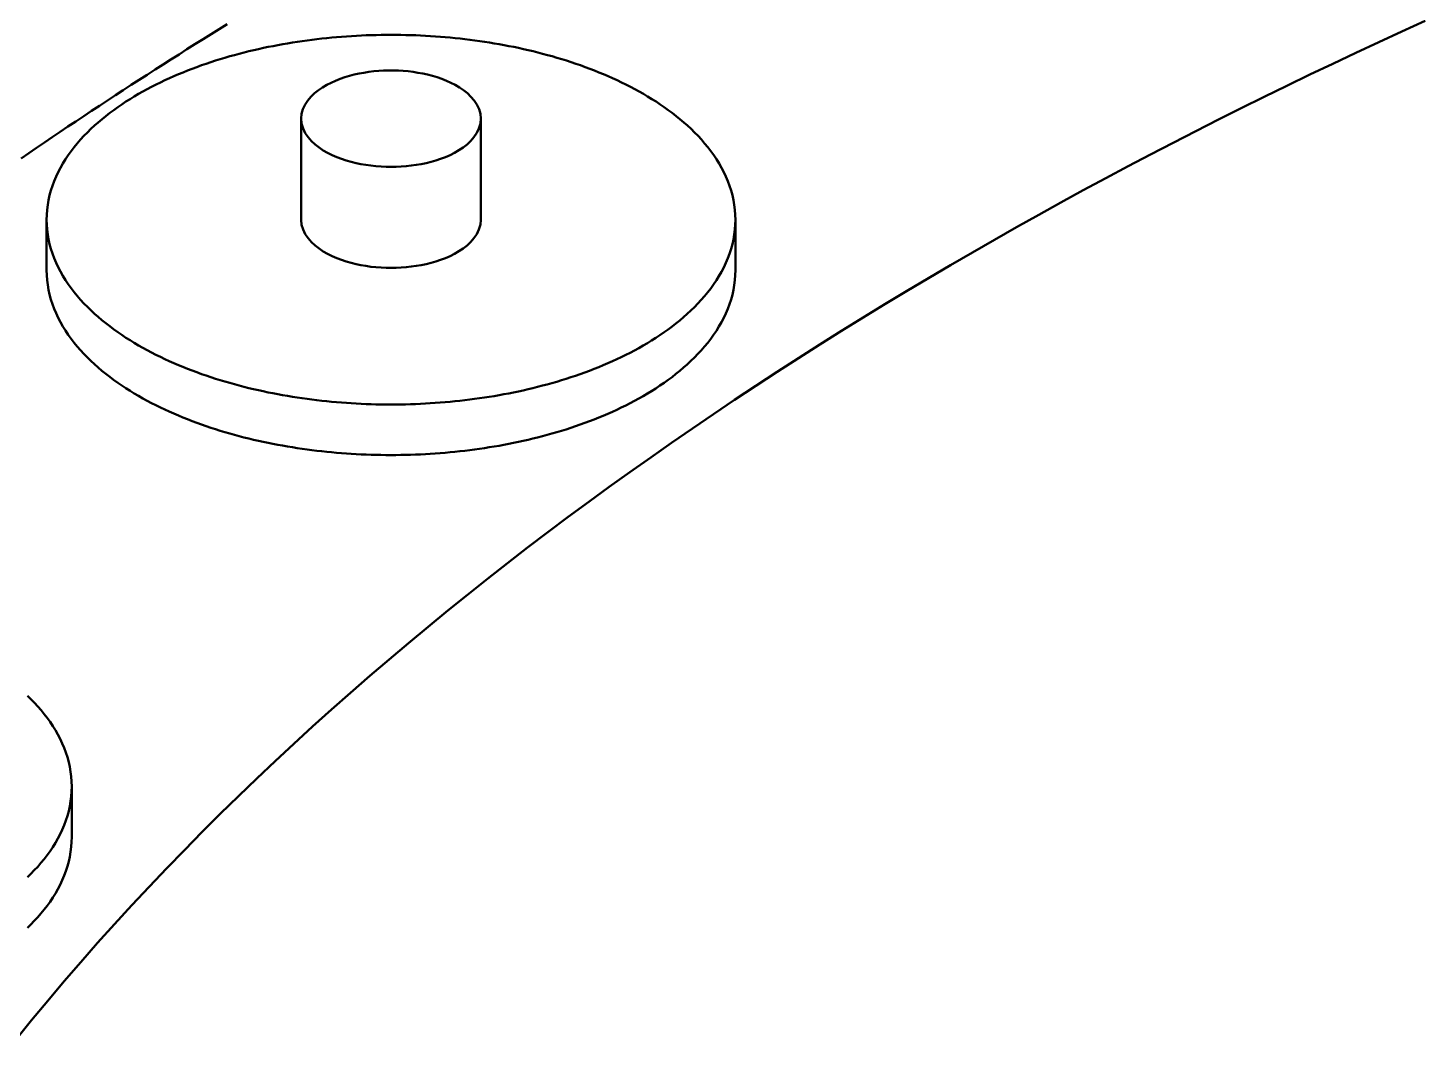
# Model space of a CAD drawing. Header units: millimetres. Extents: x 0 to 841, y 0 to 594.
# Drawn here: x 220.62 to 254.64, y 371.18 to 395.83 of the extents above; entities that cross this region are included whole.
import ezdxf

# ---------------------------------------------------------------- set-up
doc = ezdxf.new("R2010")
doc.units = ezdxf.units.MM
doc.layers.add('VIS', color=7, linetype='CONTINUOUS', lineweight=50)

msp = doc.modelspace()

# ---------------------------------------------------------------- linework, layer by layer
at = {"layer": 'VIS'}
for points in [[(254.638, 396.004), (254.075, 395.747), (253.512, 395.488), (252.951, 395.226), (252.391, 394.961), (251.832, 394.694), (251.274, 394.425), (250.718, 394.152), (250.163, 393.877), (249.609, 393.6), (249.057, 393.319), (248.506, 393.036), (247.956, 392.75), (247.408, 392.462), (246.862, 392.17), (246.317, 391.876), (245.773, 391.579), (245.231, 391.28), (244.691, 390.977), (244.152, 390.671), (243.615, 390.363), (243.079, 390.051), (242.545, 389.737), (242.013, 389.42), (241.483, 389.1), (240.955, 388.776), (240.429, 388.45), (239.904, 388.12), (239.381, 387.788), (238.861, 387.452), (238.342, 387.114), (237.826, 386.772), (237.311, 386.426), (236.799, 386.078), (236.289, 385.727), (235.782, 385.372), (235.276, 385.014), (234.773, 384.652), (234.273, 384.287), (233.775, 383.919), (233.279, 383.548), (232.786, 383.173), (232.296, 382.794), (231.808, 382.412), (231.323, 382.027), (230.841, 381.638), (230.362, 381.245), (229.886, 380.849), (229.412, 380.45), (228.942, 380.046), (228.475, 379.639), (228.012, 379.229), (227.551, 378.814), (227.094, 378.396), (226.641, 377.974), (226.191, 377.548), (225.745, 377.119), (225.302, 376.685), (224.863, 376.248), (224.429, 375.807), (223.998, 375.362), (223.571, 374.913), (223.149, 374.46), (222.73, 374.003), (222.316, 373.543), (221.907, 373.078), (221.502, 372.609), (221.102, 372.136), (220.707, 371.659), (220.317, 371.178)], [(254.638, 396.004), (254.075, 395.747), (253.512, 395.488), (252.951, 395.226), (252.391, 394.961), (251.832, 394.694), (251.274, 394.425), (250.718, 394.152), (250.163, 393.877), (249.609, 393.6), (249.057, 393.319), (248.506, 393.036), (247.956, 392.75), (247.408, 392.462), (246.862, 392.17), (246.317, 391.876), (245.773, 391.579), (245.231, 391.28), (244.691, 390.977), (244.152, 390.671), (243.615, 390.363), (243.079, 390.051), (242.545, 389.737), (242.013, 389.42), (241.483, 389.1), (240.955, 388.776), (240.429, 388.45), (239.904, 388.12), (239.381, 387.788), (238.861, 387.452), (238.342, 387.114), (237.826, 386.772), (237.311, 386.426), (236.799, 386.078), (236.289, 385.727), (235.782, 385.372), (235.276, 385.014), (234.773, 384.652), (234.273, 384.287), (233.775, 383.919), (233.279, 383.548), (232.786, 383.173), (232.296, 382.794), (231.808, 382.412), (231.323, 382.027), (230.841, 381.638), (230.362, 381.245), (229.886, 380.849), (229.412, 380.45), (228.942, 380.046), (228.475, 379.639), (228.012, 379.229), (227.551, 378.814), (227.094, 378.396), (226.641, 377.974), (226.191, 377.548), (225.745, 377.119), (225.302, 376.685), (224.863, 376.248), (224.429, 375.807), (223.998, 375.362), (223.571, 374.913), (223.149, 374.46), (222.73, 374.003), (222.316, 373.543), (221.907, 373.078), (221.502, 372.609), (221.102, 372.136), (220.707, 371.659), (220.317, 371.178)], [(225.469, 395.921), (225.273, 395.8), (225.077, 395.678), (224.882, 395.556), (224.686, 395.434), (224.491, 395.311), (224.297, 395.188), (224.102, 395.065), (223.908, 394.941), (223.714, 394.817), (223.52, 394.693), (223.326, 394.568), (223.133, 394.442), (222.94, 394.317), (222.747, 394.191), (222.554, 394.065), (222.362, 393.938), (222.169, 393.811), (221.978, 393.683), (221.786, 393.555), (221.594, 393.427), (221.403, 393.298), (221.212, 393.169), (221.022, 393.04), (220.831, 392.91), (220.641, 392.78), (220.452, 392.65)], [(237.845, 391.161), (237.842, 391.282), (237.833, 391.402), (237.818, 391.521), (237.797, 391.64), (237.771, 391.757), (237.739, 391.873), (237.702, 391.988), (237.66, 392.101), (237.613, 392.211), (237.562, 392.32), (237.506, 392.427), (237.447, 392.532), (237.383, 392.634), (237.316, 392.734), (237.246, 392.832), (237.173, 392.927), (237.096, 393.02), (237.017, 393.111), (236.936, 393.2), (236.852, 393.286), (236.766, 393.37), (236.678, 393.452), (236.588, 393.532), (236.496, 393.61), (236.402, 393.686), (236.307, 393.76), (236.21, 393.831), (236.113, 393.901), (236.013, 393.97), (235.913, 394.036), (235.811, 394.1), (235.708, 394.163), (235.605, 394.224), (235.5, 394.284), (235.394, 394.342), (235.288, 394.398), (235.181, 394.452), (235.073, 394.506), (234.964, 394.557), (234.855, 394.608), (234.745, 394.656), (234.634, 394.704), (234.523, 394.75), (234.411, 394.795), (234.299, 394.838), (234.186, 394.88), (234.073, 394.921), (233.959, 394.96), (233.845, 394.999), (233.73, 395.036), (233.615, 395.072), (233.5, 395.106), (233.384, 395.14), (233.268, 395.172), (233.152, 395.203), (233.035, 395.233), (232.919, 395.262), (232.802, 395.29), (232.684, 395.317), (232.567, 395.343), (232.449, 395.368), (232.331, 395.391), (232.212, 395.414), (232.094, 395.435), (231.975, 395.456), (231.857, 395.475), (231.738, 395.494), (231.619, 395.512), (231.499, 395.528), (231.38, 395.544), (231.26, 395.558), (231.141, 395.572), (231.021, 395.585), (230.901, 395.596), (230.781, 395.607), (230.661, 395.617), (230.541, 395.626), (230.421, 395.634), (230.301, 395.641), (230.181, 395.647), (230.06, 395.652), (229.94, 395.656), (229.82, 395.659), (229.699, 395.662), (229.579, 395.663), (229.459, 395.663), (229.338, 395.663), (229.218, 395.662), (229.098, 395.659), (228.977, 395.656), (228.857, 395.652), (228.737, 395.647), (228.616, 395.641), (228.496, 395.634), (228.376, 395.626), (228.256, 395.617), (228.136, 395.607), (228.016, 395.596), (227.896, 395.585), (227.777, 395.572), (227.657, 395.558), (227.537, 395.544), (227.418, 395.528), (227.299, 395.512), (227.18, 395.494), (227.061, 395.475), (226.942, 395.456), (226.823, 395.435), (226.705, 395.414), (226.587, 395.391), (226.469, 395.368), (226.351, 395.343), (226.233, 395.317), (226.116, 395.29), (225.999, 395.262), (225.882, 395.233), (225.765, 395.203), (225.649, 395.172), (225.533, 395.14), (225.417, 395.106), (225.302, 395.072), (225.187, 395.036), (225.073, 394.999), (224.959, 394.96), (224.845, 394.921), (224.732, 394.88), (224.619, 394.838), (224.507, 394.795), (224.395, 394.75), (224.283, 394.704), (224.173, 394.656), (224.063, 394.608), (223.953, 394.557), (223.845, 394.506), (223.737, 394.452), (223.629, 394.398), (223.523, 394.342), (223.417, 394.284), (223.313, 394.224), (223.209, 394.163), (223.106, 394.1), (223.005, 394.036), (222.904, 393.97), (222.805, 393.901), (222.707, 393.831), (222.61, 393.76), (222.515, 393.686), (222.422, 393.61), (222.33, 393.532), (222.24, 393.452), (222.152, 393.37), (222.066, 393.286), (221.982, 393.2), (221.9, 393.111), (221.821, 393.02), (221.745, 392.927), (221.671, 392.832), (221.601, 392.734), (221.534, 392.634), (221.471, 392.532), (221.411, 392.427), (221.356, 392.32), (221.304, 392.211), (221.257, 392.101), (221.215, 391.988), (221.178, 391.873), (221.147, 391.757), (221.12, 391.64), (221.1, 391.521), (221.085, 391.402), (221.076, 391.282), (221.073, 391.161)], [(231.646, 393.622), (231.635, 393.741), (231.602, 393.857), (231.551, 393.965), (231.485, 394.065), (231.407, 394.156), (231.32, 394.239), (231.226, 394.314), (231.127, 394.382), (231.024, 394.443), (230.917, 394.497), (230.807, 394.547), (230.696, 394.591), (230.582, 394.63), (230.467, 394.664), (230.351, 394.694), (230.234, 394.72), (230.116, 394.742), (229.997, 394.76), (229.878, 394.775), (229.759, 394.785), (229.639, 394.792), (229.519, 394.796), (229.399, 394.796), (229.279, 394.792), (229.159, 394.785), (229.039, 394.775), (228.92, 394.76), (228.801, 394.742), (228.683, 394.72), (228.566, 394.694), (228.45, 394.664), (228.335, 394.63), (228.222, 394.591), (228.11, 394.547), (228, 394.497), (227.894, 394.443), (227.79, 394.382), (227.691, 394.314), (227.597, 394.239), (227.511, 394.156), (227.433, 394.065), (227.366, 393.965), (227.315, 393.857), (227.282, 393.741), (227.271, 393.622)], [(227.271, 393.622), (227.283, 393.5), (227.317, 393.382), (227.371, 393.272), (227.44, 393.17), (227.52, 393.077), (227.61, 392.994), (227.707, 392.918), (227.81, 392.85), (227.916, 392.789), (228.026, 392.734), (228.139, 392.685), (228.254, 392.642), (228.37, 392.603), (228.488, 392.569), (228.608, 392.54), (228.728, 392.515), (228.849, 392.494), (228.971, 392.477), (229.093, 392.464), (229.216, 392.455), (229.338, 392.449), (229.461, 392.447), (229.584, 392.449), (229.707, 392.455), (229.829, 392.464), (229.951, 392.478), (230.073, 392.495), (230.194, 392.516), (230.314, 392.541), (230.434, 392.571), (230.552, 392.605), (230.668, 392.643), (230.783, 392.687), (230.896, 392.736), (231.006, 392.791)], [(227.271, 393.622), (227.271, 391.161)], [(231.006, 392.791), (231.112, 392.853), (231.213, 392.92), (231.31, 392.996), (231.399, 393.079), (231.479, 393.172), (231.547, 393.273), (231.601, 393.383), (231.635, 393.5), (231.646, 393.622)], [(231.646, 393.622), (231.646, 391.161)], [(221.073, 391.161), (221.076, 391.041), (221.085, 390.921), (221.1, 390.801), (221.12, 390.683), (221.147, 390.566), (221.178, 390.449), (221.215, 390.335), (221.257, 390.222), (221.304, 390.111), (221.355, 390.002), (221.411, 389.896), (221.47, 389.791), (221.534, 389.689), (221.601, 389.589), (221.671, 389.491), (221.744, 389.396), (221.821, 389.303), (221.9, 389.212), (221.981, 389.123), (222.065, 389.037), (222.151, 388.953), (222.239, 388.871), (222.329, 388.791), (222.421, 388.713), (222.514, 388.637), (222.609, 388.564), (222.706, 388.492), (222.804, 388.422), (222.903, 388.354), (223.003, 388.287), (223.105, 388.223), (223.208, 388.16), (223.311, 388.099), (223.416, 388.039), (223.521, 387.982), (223.628, 387.925), (223.735, 387.871), (223.843, 387.817), (223.952, 387.766), (224.061, 387.716), (224.171, 387.667), (224.282, 387.619), (224.393, 387.573), (224.504, 387.529), (224.617, 387.485), (224.729, 387.443), (224.843, 387.402), (224.956, 387.363), (225.07, 387.325), (225.185, 387.287), (225.3, 387.252), (225.415, 387.217), (225.531, 387.183), (225.646, 387.151), (225.763, 387.12), (225.879, 387.09), (225.996, 387.061), (226.113, 387.033), (226.23, 387.006), (226.348, 386.98), (226.466, 386.955), (226.584, 386.932), (226.702, 386.909), (226.82, 386.888), (226.939, 386.867), (227.058, 386.847), (227.176, 386.829), (227.295, 386.811), (227.415, 386.795), (227.534, 386.779), (227.653, 386.764), (227.773, 386.751), (227.893, 386.738), (228.012, 386.726), (228.132, 386.716), (228.252, 386.706), (228.372, 386.697), (228.492, 386.689), (228.612, 386.682), (228.733, 386.676), (228.853, 386.671), (228.973, 386.666), (229.093, 386.663), (229.214, 386.661), (229.334, 386.659), (229.454, 386.659), (229.575, 386.659), (229.695, 386.661), (229.815, 386.663), (229.936, 386.666), (230.056, 386.67), (230.176, 386.675), (230.296, 386.681), (230.416, 386.688), (230.537, 386.696), (230.657, 386.705), (230.777, 386.715), (230.896, 386.726), (231.016, 386.737), (231.136, 386.75), (231.255, 386.763), (231.375, 386.778), (231.494, 386.794), (231.613, 386.81), (231.732, 386.828), (231.851, 386.846), (231.97, 386.866), (232.089, 386.886), (232.207, 386.908), (232.325, 386.93), (232.443, 386.954), (232.561, 386.978), (232.679, 387.004), (232.796, 387.031), (232.913, 387.059), (233.03, 387.088), (233.146, 387.118), (233.263, 387.149), (233.379, 387.181), (233.494, 387.214), (233.609, 387.249), (233.724, 387.285), (233.839, 387.322), (233.953, 387.36), (234.067, 387.399), (234.18, 387.44), (234.293, 387.482), (234.405, 387.525), (234.517, 387.57), (234.628, 387.616), (234.739, 387.663), (234.849, 387.712), (234.958, 387.762), (235.067, 387.814), (235.175, 387.867), (235.282, 387.921), (235.388, 387.978)], [(221.073, 391.161), (221.073, 389.931)], [(227.271, 391.161), (227.283, 391.039), (227.317, 390.921), (227.371, 390.811), (227.44, 390.709), (227.52, 390.617), (227.61, 390.533), (227.707, 390.457), (227.81, 390.389), (227.916, 390.328), (228.026, 390.274), (228.139, 390.225), (228.254, 390.181), (228.37, 390.142), (228.488, 390.108), (228.608, 390.079), (228.728, 390.054), (228.849, 390.033), (228.971, 390.016), (229.093, 390.003), (229.216, 389.994), (229.338, 389.988), (229.461, 389.987), (229.584, 389.989), (229.707, 389.994), (229.829, 390.004), (229.951, 390.017), (230.073, 390.034), (230.194, 390.055), (230.314, 390.08), (230.434, 390.11), (230.552, 390.144), (230.668, 390.183), (230.783, 390.226), (230.896, 390.276), (231.006, 390.331)], [(231.006, 390.331), (231.112, 390.392), (231.213, 390.46), (231.31, 390.535), (231.399, 390.619), (231.479, 390.711), (231.547, 390.812), (231.601, 390.922), (231.635, 391.04), (231.646, 391.161)], [(235.388, 387.978), (235.494, 388.035), (235.599, 388.095), (235.703, 388.156), (235.806, 388.219), (235.908, 388.283), (236.009, 388.35), (236.108, 388.418), (236.206, 388.488), (236.303, 388.56), (236.398, 388.634), (236.492, 388.709), (236.584, 388.787), (236.674, 388.867), (236.763, 388.949), (236.849, 389.033), (236.933, 389.12), (237.015, 389.209), (237.094, 389.299), (237.171, 389.393), (237.244, 389.488), (237.315, 389.586), (237.382, 389.686), (237.445, 389.789), (237.505, 389.893), (237.561, 390), (237.612, 390.109), (237.659, 390.22), (237.702, 390.333), (237.739, 390.448), (237.771, 390.564), (237.797, 390.682), (237.818, 390.801), (237.833, 390.92), (237.842, 391.041), (237.845, 391.161)], [(237.845, 391.161), (237.845, 389.931)], [(221.073, 389.931), (221.076, 389.81), (221.085, 389.691), (221.1, 389.571), (221.12, 389.453), (221.147, 389.335), (221.178, 389.219), (221.215, 389.105), (221.257, 388.992), (221.304, 388.881), (221.355, 388.772), (221.411, 388.665), (221.47, 388.561), (221.534, 388.459), (221.601, 388.359), (221.671, 388.261), (221.744, 388.165), (221.821, 388.072), (221.9, 387.981), (221.981, 387.893), (222.065, 387.807), (222.151, 387.722), (222.239, 387.64), (222.329, 387.561), (222.421, 387.483), (222.514, 387.407), (222.609, 387.333), (222.706, 387.261), (222.804, 387.191), (222.903, 387.123), (223.003, 387.057), (223.105, 386.992), (223.208, 386.93), (223.311, 386.869), (223.416, 386.809), (223.521, 386.751), (223.628, 386.695), (223.735, 386.64), (223.843, 386.587), (223.952, 386.535), (224.061, 386.485), (224.171, 386.436), (224.282, 386.389), (224.393, 386.343), (224.504, 386.298), (224.617, 386.255), (224.729, 386.213), (224.843, 386.172), (224.956, 386.132), (225.07, 386.094), (225.185, 386.057), (225.3, 386.021), (225.415, 385.986), (225.531, 385.953), (225.646, 385.921), (225.763, 385.889), (225.879, 385.859), (225.996, 385.83), (226.113, 385.802), (226.23, 385.775), (226.348, 385.75), (226.466, 385.725), (226.584, 385.701), (226.702, 385.679), (226.82, 385.657), (226.939, 385.637), (227.058, 385.617), (227.176, 385.598), (227.295, 385.581), (227.415, 385.564), (227.534, 385.549), (227.653, 385.534), (227.773, 385.52), (227.893, 385.508), (228.012, 385.496), (228.132, 385.485), (228.252, 385.475), (228.372, 385.466), (228.492, 385.458), (228.612, 385.451), (228.733, 385.445), (228.853, 385.44), (228.973, 385.436), (229.093, 385.433), (229.214, 385.43), (229.334, 385.429), (229.454, 385.428), (229.575, 385.429), (229.695, 385.43), (229.815, 385.433), (229.936, 385.436), (230.056, 385.44), (230.176, 385.445), (230.296, 385.451), (230.416, 385.458), (230.537, 385.466), (230.657, 385.475), (230.777, 385.484), (230.896, 385.495), (231.016, 385.507), (231.136, 385.519), (231.255, 385.533), (231.375, 385.548), (231.494, 385.563), (231.613, 385.58), (231.732, 385.597), (231.851, 385.616), (231.97, 385.635), (232.089, 385.656), (232.207, 385.677), (232.325, 385.7), (232.443, 385.723), (232.561, 385.748), (232.679, 385.774), (232.796, 385.8), (232.913, 385.828), (233.03, 385.857), (233.146, 385.887), (233.263, 385.918), (233.379, 385.951), (233.494, 385.984), (233.609, 386.019), (233.724, 386.054), (233.839, 386.091), (233.953, 386.13), (234.067, 386.169), (234.18, 386.21), (234.293, 386.252), (234.405, 386.295), (234.517, 386.34), (234.628, 386.386), (234.739, 386.433), (234.849, 386.482), (234.958, 386.532), (235.067, 386.583), (235.175, 386.636), (235.282, 386.691), (235.388, 386.747)], [(235.388, 386.747), (235.494, 386.805), (235.599, 386.864), (235.703, 386.926), (235.806, 386.988), (235.908, 387.053), (236.009, 387.119), (236.108, 387.187), (236.206, 387.257), (236.303, 387.329), (236.398, 387.403), (236.492, 387.479), (236.584, 387.557), (236.674, 387.637), (236.763, 387.719), (236.849, 387.803), (236.933, 387.89), (237.015, 387.978), (237.094, 388.069), (237.171, 388.162), (237.244, 388.258), (237.315, 388.356), (237.382, 388.456), (237.445, 388.558), (237.505, 388.663), (237.561, 388.77), (237.612, 388.879), (237.659, 388.99), (237.702, 389.103), (237.739, 389.218), (237.771, 389.334), (237.797, 389.452), (237.818, 389.57), (237.833, 389.69), (237.842, 389.81), (237.845, 389.931)], [(221.686, 377.354), (221.683, 377.474), (221.674, 377.594), (221.659, 377.714), (221.638, 377.832), (221.612, 377.95), (221.58, 378.066), (221.543, 378.181), (221.501, 378.293), (221.454, 378.404), (221.403, 378.513), (221.347, 378.62), (221.288, 378.725), (221.224, 378.827), (221.157, 378.927), (221.087, 379.025), (221.014, 379.12), (220.937, 379.213), (220.858, 379.304), (220.777, 379.393), (220.693, 379.479), (220.607, 379.563)], [(220.604, 375.142), (220.69, 375.226), (220.774, 375.313), (220.856, 375.401), (220.935, 375.492), (221.012, 375.586), (221.085, 375.681), (221.156, 375.779), (221.223, 375.879), (221.287, 375.982), (221.346, 376.086), (221.402, 376.193), (221.454, 376.302), (221.501, 376.413), (221.543, 376.526), (221.58, 376.641), (221.612, 376.757), (221.638, 376.875), (221.659, 376.994), (221.674, 377.113), (221.683, 377.234), (221.686, 377.354)], [(221.686, 377.354), (221.686, 376.124)], [(220.604, 373.912), (220.69, 373.996), (220.774, 374.082), (220.856, 374.171), (220.935, 374.262), (221.012, 374.355), (221.085, 374.451), (221.156, 374.549), (221.223, 374.649), (221.287, 374.751), (221.346, 374.856), (221.402, 374.963), (221.454, 375.072), (221.501, 375.183), (221.543, 375.296), (221.58, 375.411), (221.612, 375.527), (221.638, 375.644), (221.659, 375.763), (221.674, 375.883), (221.683, 376.003), (221.686, 376.124)]]:
    msp.add_lwpolyline(points, dxfattribs=at)

doc.saveas('drawing.dxf')
